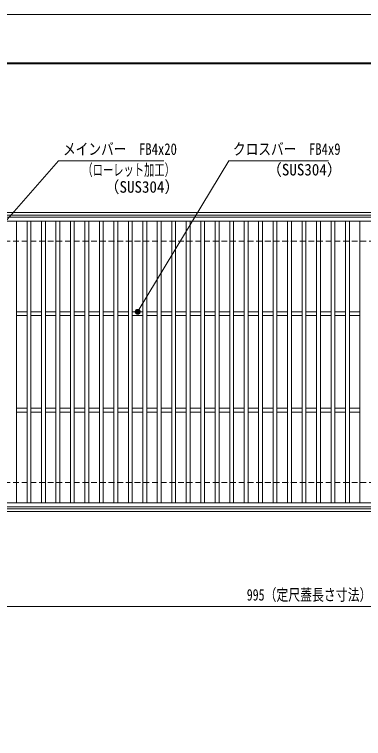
# Model space of a CAD drawing. Units: millimetres, scale not verified. Extents: x -1050 to 1050, y -742 to 742.
# Drawn here: x -593 to -231, y -8 to 742 of the extents above; entities that cross this region are included whole.
import ezdxf
from ezdxf.enums import TextEntityAlignment as Align

# ---------------------------------------------------------------- set-up
doc = ezdxf.new("R2010")
doc.units = ezdxf.units.MM
doc.header["$LTSCALE"] = 5
doc.linetypes.add('DASHED1', pattern=[1.8, 1.2, -0.6])
for name, color, linetype, lineweight in [('0-0_7-図\u3000枠', 4, 'Continuous', 9), ('0-1_寸法注釈', 2, 'Continuous', 9), ('0-2_0', 2, 'Continuous', 9), ('0-3_DEFPOINTS', 134, 'Continuous', 9), ('0-5_枠', 7, 'Continuous', 9), ('0-8_蓋', 5, 'Continuous', 9), ('0-9_溝開口', 4, 'DASHED1', 9)]:
    doc.layers.add(name, color=color, linetype=linetype, lineweight=lineweight)
doc.styles.add('ＭＳ ゴシック', font='')
doc.styles.get('ＭＳ ゴシック').set_extended_font_data('MS Gothic')

# ---------------------------------------------------------------- blocks, each defined once
blk = doc.blocks.new('_Dot')
at = {"layer": '0-2_0'}
for p, q in [((-2.5, 0), (-5, 0)), ((2.445, 0.5), (-2.445, 0.5)), ((1.997, 1.5), (-1.997, 1.5)), ((2.289, -0.995), (-2.289, -0.995)), ((1.499, -1.995), (-1.499, -1.995))]:
    blk.add_line(p, q, dxfattribs=at)
for points in [[(2.5, 0), (2.48, 0.313), (2.421, 0.622), (2.324, 0.92), (2.191, 1.204), (2.023, 1.469), (1.822, 1.711), (1.594, 1.926), (1.34, 2.111), (1.064, 2.262), (0.773, 2.378), (0.468, 2.456), (0.157, 2.495), (-0.157, 2.495), (-0.468, 2.456), (-0.773, 2.378), (-1.064, 2.262), (-1.34, 2.111), (-1.594, 1.926), (-1.822, 1.711), (-2.023, 1.469), (-2.191, 1.204), (-2.324, 0.92), (-2.421, 0.622), (-2.48, 0.313), (-2.5, 0), (0, 0)], [(-2.5, 0), (-2.48, -0.313), (-2.421, -0.622), (-2.324, -0.92), (-2.191, -1.204), (-2.023, -1.469), (-1.822, -1.711), (-1.594, -1.926), (-1.34, -2.111), (-1.064, -2.262), (-0.773, -2.378), (-0.468, -2.456), (-0.157, -2.495), (0.157, -2.495), (0.468, -2.456), (0.773, -2.378), (1.064, -2.262), (1.34, -2.111), (1.594, -1.926), (1.822, -1.711), (2.023, -1.469), (2.191, -1.204), (2.324, -0.92), (2.421, -0.622), (2.48, -0.313), (2.5, 0), (0, 0)]]:
    blk.add_lwpolyline(points, close=True, dxfattribs=at)

msp = doc.modelspace()

# ---------------------------------------------------------------- linework, layer by layer
at = {"layer": '0-0_7-図\u3000枠'}
msp.add_line((-973.75, 691.25), (998.75, 691.25), dxfattribs=at)
msp.add_lwpolyline([(-975, 692.5), (1000, 692.5), (1000, -692.5)], dxfattribs=at)
at = {"layer": '0-1_寸法注釈'}
msp.add_line((-785.45, 128.953), (199.55, 128.953), dxfattribs=at)
for points in [[(-438.147, 590.749), (-547.371, 590.749), (-620.284, 508.039)], [(-267.513, 590.749), (-370.72, 590.749), (-464.746, 435.328)]]:
    msp.add_lwpolyline(points, dxfattribs=at)
at = {"layer": '0-3_DEFPOINTS'}
msp.add_lwpolyline([(-1050, -742.5), (-1050, 742.5), (1050, 742.5), (1050, -742.5)], close=True, dxfattribs=at)
at = {"layer": '0-5_枠'}
for p, q in [((-795.45, 537.475), (409.55, 537.475)), ((-792.45, 534.475), (407.714, 534.475)), ((-795.45, 227.475), (409.55, 227.475)), ((-792.45, 230.475), (411.386, 230.475))]:
    msp.add_line(p, q, dxfattribs=at)
at = {"layer": '0-8_蓋'}
for p, q in [((204.55, 532.475), (-790.45, 532.475)), ((204.55, 528.475), (-790.45, 528.475)), ((-590.95, 528.475), (-590.95, 236.475)), ((-579.95, 528.475), (-579.95, 236.475)), ((-575.95, 528.475), (-575.95, 236.475)), ((-564.95, 528.475), (-564.95, 236.475)), ((-560.95, 528.475), (-560.95, 236.475)), ((-549.95, 528.475), (-549.95, 236.475)), ((-545.95, 528.475), (-545.95, 236.475)), ((-534.95, 528.475), (-534.95, 236.475)), ((-530.95, 528.475), (-530.95, 236.475)), ((-519.95, 528.475), (-519.95, 236.475)), ((-515.95, 528.475), (-515.95, 236.475)), ((-504.95, 528.475), (-504.95, 236.475)), ((-500.95, 528.475), (-500.95, 236.475)), ((-489.95, 528.475), (-489.95, 236.475)), ((-485.95, 528.475), (-485.95, 236.475)), ((-474.95, 528.475), (-474.95, 236.475)), ((-470.95, 528.475), (-470.95, 236.475)), ((-459.95, 528.475), (-459.95, 236.475)), ((-455.95, 528.475), (-455.95, 236.475)), ((-444.95, 528.475), (-444.95, 236.475)), ((-440.95, 528.475), (-440.95, 236.475)), ((-429.95, 528.475), (-429.95, 236.475)), ((-425.95, 528.475), (-425.95, 236.475)), ((-414.95, 528.475), (-414.95, 236.475)), ((-410.95, 528.475), (-410.95, 236.475)), ((-399.95, 528.475), (-399.95, 236.475)), ((-395.95, 528.475), (-395.95, 236.475)), ((-384.95, 528.475), (-384.95, 236.475)), ((-380.95, 528.475), (-380.95, 236.475)), ((-369.95, 528.475), (-369.95, 236.475)), ((-365.95, 528.475), (-365.95, 236.475)), ((-354.95, 528.475), (-354.95, 236.475)), ((-350.95, 528.475), (-350.95, 236.475)), ((-339.95, 528.475), (-339.95, 236.475)), ((-335.95, 528.475), (-335.95, 236.475)), ((-324.95, 528.475), (-324.95, 236.475)), ((-320.95, 528.475), (-320.95, 236.475)), ((-309.95, 528.475), (-309.95, 236.475)), ((-305.95, 528.475), (-305.95, 236.475)), ((-294.95, 528.475), (-294.95, 236.475)), ((-290.95, 528.475), (-290.95, 236.475)), ((-279.95, 528.475), (-279.95, 236.475)), ((-275.95, 528.475), (-275.95, 236.475)), ((-264.95, 528.475), (-264.95, 236.475)), ((-260.95, 528.475), (-260.95, 236.475)), ((-249.95, 528.475), (-249.95, 236.475)), ((-245.95, 528.475), (-245.95, 236.475)), ((-234.95, 528.475), (-234.95, 236.475)), ((-579.95, 434.475), (-590.95, 434.475)), ((-579.95, 430.475), (-590.95, 430.475)), ((-564.95, 434.475), (-575.95, 434.475)), ((-564.95, 430.475), (-575.95, 430.475)), ((-549.95, 434.475), (-560.95, 434.475)), ((-549.95, 430.475), (-560.95, 430.475)), ((-534.95, 434.475), (-545.95, 434.475)), ((-534.95, 430.475), (-545.95, 430.475)), ((-519.95, 434.475), (-530.95, 434.475)), ((-519.95, 430.475), (-530.95, 430.475)), ((-504.95, 434.475), (-515.95, 434.475)), ((-504.95, 430.475), (-515.95, 430.475)), ((-489.95, 434.475), (-500.95, 434.475)), ((-489.95, 430.475), (-500.95, 430.475)), ((-474.95, 434.475), (-485.95, 434.475)), ((-474.95, 430.475), (-485.95, 430.475)), ((-459.95, 434.475), (-470.95, 434.475)), ((-459.95, 430.475), (-470.95, 430.475)), ((-444.95, 434.475), (-455.95, 434.475)), ((-444.95, 430.475), (-455.95, 430.475)), ((-429.95, 434.475), (-440.95, 434.475)), ((-429.95, 430.475), (-440.95, 430.475)), ((-414.95, 434.475), (-425.95, 434.475)), ((-414.95, 430.475), (-425.95, 430.475)), ((-399.95, 434.475), (-410.95, 434.475)), ((-399.95, 430.475), (-410.95, 430.475)), ((-384.95, 434.475), (-395.95, 434.475)), ((-384.95, 430.475), (-395.95, 430.475)), ((-369.95, 434.475), (-380.95, 434.475)), ((-369.95, 430.475), (-380.95, 430.475)), ((-354.95, 434.475), (-365.95, 434.475)), ((-354.95, 430.475), (-365.95, 430.475)), ((-339.95, 434.475), (-350.95, 434.475)), ((-339.95, 430.475), (-350.95, 430.475)), ((-324.95, 434.475), (-335.95, 434.475)), ((-324.95, 430.475), (-335.95, 430.475)), ((-309.95, 434.475), (-320.95, 434.475)), ((-309.95, 430.475), (-320.95, 430.475)), ((-294.95, 434.475), (-305.95, 434.475)), ((-294.95, 430.475), (-305.95, 430.475)), ((-279.95, 434.475), (-290.95, 434.475)), ((-279.95, 430.475), (-290.95, 430.475)), ((-264.95, 434.475), (-275.95, 434.475)), ((-264.95, 430.475), (-275.95, 430.475)), ((-249.95, 434.475), (-260.95, 434.475)), ((-249.95, 430.475), (-260.95, 430.475)), ((-234.95, 434.475), (-245.95, 434.475)), ((-234.95, 430.475), (-245.95, 430.475)), ((-579.95, 334.475), (-590.95, 334.475)), ((-579.95, 330.475), (-590.95, 330.475)), ((-564.95, 334.475), (-575.95, 334.475)), ((-564.95, 330.475), (-575.95, 330.475)), ((-549.95, 334.475), (-560.95, 334.475)), ((-549.95, 330.475), (-560.95, 330.475)), ((-534.95, 334.475), (-545.95, 334.475)), ((-534.95, 330.475), (-545.95, 330.475)), ((-519.95, 334.475), (-530.95, 334.475)), ((-519.95, 330.475), (-530.95, 330.475)), ((-504.95, 334.475), (-515.95, 334.475)), ((-504.95, 330.475), (-515.95, 330.475)), ((-489.95, 334.475), (-500.95, 334.475)), ((-489.95, 330.475), (-500.95, 330.475)), ((-474.95, 334.475), (-485.95, 334.475)), ((-474.95, 330.475), (-485.95, 330.475)), ((-459.95, 334.475), (-470.95, 334.475)), ((-459.95, 330.475), (-470.95, 330.475)), ((-444.95, 334.475), (-455.95, 334.475)), ((-444.95, 330.475), (-455.95, 330.475)), ((-429.95, 334.475), (-440.95, 334.475)), ((-429.95, 330.475), (-440.95, 330.475)), ((-414.95, 334.475), (-425.95, 334.475)), ((-414.95, 330.475), (-425.95, 330.475)), ((-399.95, 334.475), (-410.95, 334.475)), ((-399.95, 330.475), (-410.95, 330.475)), ((-384.95, 334.475), (-395.95, 334.475)), ((-384.95, 330.475), (-395.95, 330.475)), ((-369.95, 334.475), (-380.95, 334.475)), ((-369.95, 330.475), (-380.95, 330.475)), ((-354.95, 334.475), (-365.95, 334.475)), ((-354.95, 330.475), (-365.95, 330.475)), ((-339.95, 334.475), (-350.95, 334.475)), ((-339.95, 330.475), (-350.95, 330.475)), ((-324.95, 334.475), (-335.95, 334.475)), ((-324.95, 330.475), (-335.95, 330.475)), ((-309.95, 334.475), (-320.95, 334.475)), ((-309.95, 330.475), (-320.95, 330.475)), ((-294.95, 334.475), (-305.95, 334.475)), ((-294.95, 330.475), (-305.95, 330.475)), ((-279.95, 334.475), (-290.95, 334.475)), ((-279.95, 330.475), (-290.95, 330.475)), ((-264.95, 334.475), (-275.95, 334.475)), ((-264.95, 330.475), (-275.95, 330.475)), ((-249.95, 334.475), (-260.95, 334.475)), ((-249.95, 330.475), (-260.95, 330.475)), ((-234.95, 334.475), (-245.95, 334.475)), ((-234.95, 330.475), (-245.95, 330.475)), ((-790.45, 236.475), (204.55, 236.475)), ((-790.45, 232.475), (204.55, 232.475))]:
    msp.add_line(p, q, dxfattribs=at)
at = {"layer": '0-9_溝開口'}
for p, q in [((-765.45, 507.475), (204.55, 507.475)), ((-765.45, 257.475), (204.55, 257.475))]:
    msp.add_line(p, q, dxfattribs=at)

# ---------------------------------------------------------------- block references
at = {"layer": '0-1_寸法注釈', "rotation": 238.55804}
msp.add_blockref('_Dot', (-465.268, 434.475), dxfattribs=at)

# ---------------------------------------------------------------- texts
at = {"layer": '0-1_寸法注釈', "color": 7, "style": 'ＭＳ ゴシック'}
for s, height, width, p in [('メインバー\u3000FB4x20', 12.02, 0.8, (-542.594, 593.436)), ('クロスバー\u3000FB4x9', 12.03, 0.8, (-366.554, 593.436)), ('（ローレット加工）', 12.02, 0.65, (-522.589, 571.881)), ('（SUS304）', 12.02, 0.95, (-331.501, 572.111)), ('（SUS304）', 12.02, 0.95, (-499.742, 554.216)), ('995（定尺蓋長さ寸法）', 12.03, 0.75, (-352.249, 131.64))]:
    msp.add_text(s, height=height, dxfattribs=dict(at, width=width)).set_placement(p, align=Align.BOTTOM_LEFT)

doc.saveas('drawing.dxf')
